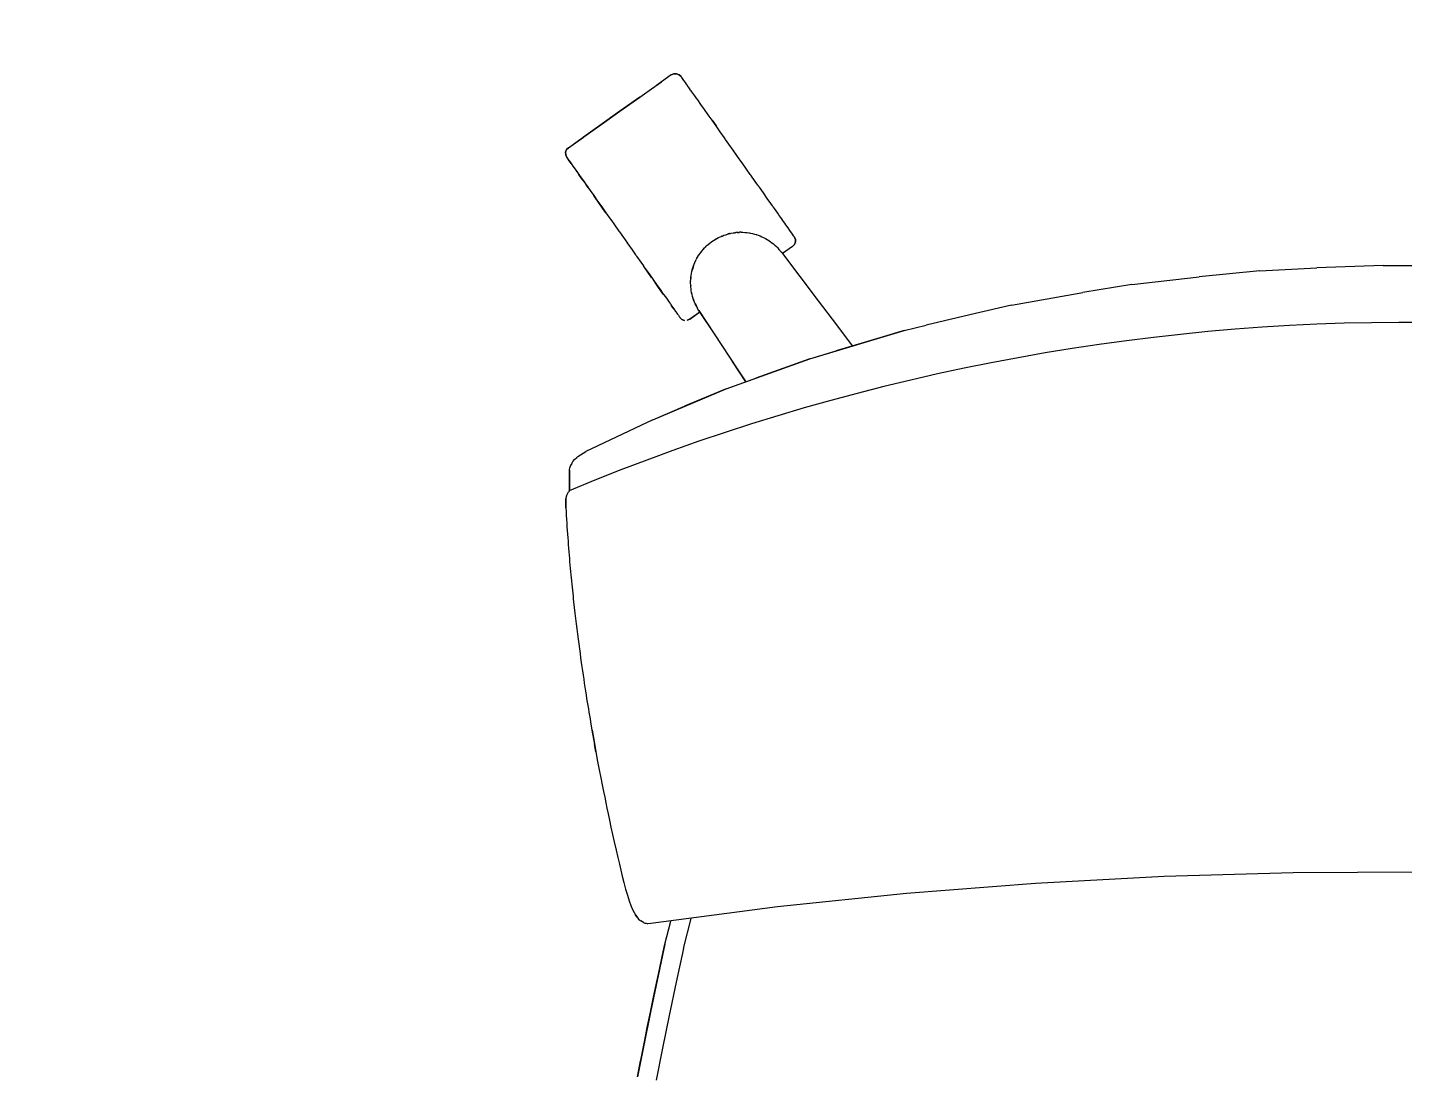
# Model space of a CAD drawing. Header units: inches. Extents: x 14 to 610, y 9 to 600.
# Drawn here: x 377.82 to 392.74, y 175.09 to 186.46 of the extents above; entities that cross this region are included whole.
import ezdxf
from ezdxf.enums import TextEntityAlignment as Align

# ---------------------------------------------------------------- set-up
doc = ezdxf.new("R2010")
doc.units = ezdxf.units.IN
doc.header["$MEASUREMENT"] = 0
doc.layers.add('A-FURN', color=7, linetype='Continuous')
doc.styles.get("Standard").update_dxf_attribs({"font": 'arial.ttf'})
doc.dimstyles.new("Jon's Style", dxfattribs={"dimscale": 0, "dimtxt": 4, "dimasz": 6, "dimexe": 1, "dimexo": 2, "dimgap": 2, "dimtad": 0, "dimtih": 1, "dimtoh": 1, "dimdec": 4, "dimzin": 3, "dimdsep": 46, "dimlunit": 4, "dimtxsty": 'Standard', "dimcen": 0.09, "dimadec": 0, "dimazin": 0, "dimtfac": 1, "dimtdec": 4, "dimtofl": 0, "dimtmove": 0, "dimatfit": 3, "dimfxl": 1, "dimtolj": 1, "dimtzin": 0, "dimarcsym": 0})

# ---------------------------------------------------------------- blocks, each defined once
blk = doc.blocks.new('*D57')
at = {"layer": 'A-FURN', "color": 0, "lineweight": -2, "transparency": 16777216}
for p, q in [((379.824, 202.44), (454.221, 202.44)), ((453.221, 196.44), (453.221, 188.051)), ((453.221, 166.086), (453.221, 174.475)), ((379.824, 160.086), (454.221, 160.086))]:
    blk.add_line(p, q, dxfattribs=at)
at = {"layer": 'A-FURN', "color": 0, "transparency": 16777216}
for points in [[(452.221, 196.44), (454.221, 196.44), (453.221, 202.44)], [(452.221, 166.086), (454.221, 166.086), (453.221, 160.086)]]:
    blk.add_solid(points, dxfattribs=at)
at = {"layer": 'Defpoints', "color": 0, "transparency": 16777216}
for p in [(377.824, 202.44), (453.221, 202.44), (377.824, 160.086)]:
    blk.add_point(p, dxfattribs=at)
at = {"layer": 'A-FURN', "color": 0, "transparency": 16777216, "insert": (453.221, 181.263), "char_height": 4, "attachment_point": 5}
blk.add_mtext('\\A1;3\'-6{\\H1x;\\S3/8;}"', dxfattribs=at)
blk = doc.blocks.new('P_5CS702BK')
at = {"layer": 'A-FURN', "color": 0, "linetype": 'Continuous', "lineweight": 0}
for p, q in [((-8.5, 25.624), (-8.392, 25.701)), ((-8.285, 25.779), (-8.446, 25.662)), ((-8.285, 25.779), (-8.392, 25.701)), ((-8.258, 25.792), (-8.285, 25.779)), ((-8.285, 25.779), (-8.258, 25.792)), ((-8.228, 25.793), (-8.258, 25.792)), ((-8.258, 25.792), (-8.228, 25.793)), ((-8.2, 25.782), (-8.228, 25.793)), ((-8.228, 25.793), (-8.2, 25.782)), ((-8.179, 25.762), (-8.2, 25.782)), ((-8.2, 25.782), (-8.179, 25.762)), ((-8.177, 25.76), (-8.179, 25.762)), ((-8.171, 25.752), (-8.177, 25.76)), ((-8.148, 25.72), (-8.172, 25.753)), ((-8.155, 25.73), (-8.172, 25.753)), ((-8.172, 25.753), (-8.172, 25.753)), ((-8.161, 25.738), (-8.171, 25.752)), ((-8.148, 25.72), (-8.161, 25.738)), ((-8.151, 25.724), (-8.152, 25.726)), ((-8.15, 25.722), (-8.151, 25.724)), ((-8.15, 25.723), (-8.151, 25.724)), ((-8.131, 25.697), (-8.148, 25.72)), ((-8.119, 25.68), (-8.131, 25.697)), ((-8.131, 25.697), (-8.131, 25.697)), ((-8.117, 25.677), (-8.119, 25.68)), ((-8.115, 25.674), (-8.117, 25.677)), ((-8.111, 25.668), (-8.116, 25.676)), ((-8.087, 25.635), (-8.111, 25.668)), ((-8.839, 25.379), (-8.623, 25.535)), ((-8.623, 25.535), (-8.839, 25.379)), ((-8.623, 25.535), (-8.5, 25.624)), ((-8.074, 25.617), (-8.087, 25.635)), ((-8.07, 25.612), (-8.074, 25.617)), ((-8.067, 25.608), (-8.07, 25.612)), ((-8.06, 25.598), (-8.067, 25.608)), ((-8.029, 25.556), (-8.06, 25.598)), ((-8.012, 25.532), (-8.029, 25.556)), ((-8.012, 25.532), (-8.016, 25.538)), ((-7.996, 25.51), (-8.012, 25.532)), ((-8.009, 25.527), (-8.012, 25.532)), ((-9.054, 25.223), (-8.839, 25.379)), ((-8.839, 25.379), (-9.054, 25.223)), ((-7.96, 25.46), (-7.996, 25.51)), ((-7.922, 25.407), (-7.96, 25.46)), ((-7.96, 25.46), (-7.96, 25.46)), ((-7.944, 25.438), (-7.96, 25.46)), ((-7.938, 25.43), (-7.944, 25.438)), ((-7.881, 25.351), (-7.922, 25.407)), ((-9.054, 25.223), (-9.231, 25.095)), ((-9.177, 25.134), (-9.054, 25.223)), ((-7.838, 25.292), (-7.881, 25.351)), ((-7.867, 25.331), (-7.871, 25.337)), ((-7.861, 25.323), (-7.867, 25.331)), ((-7.794, 25.23), (-7.838, 25.292)), ((-7.838, 25.292), (-7.794, 25.23)), ((-7.748, 25.167), (-7.794, 25.23)), ((-7.783, 25.215), (-7.787, 25.22)), ((-7.777, 25.207), (-7.783, 25.215)), ((-9.393, 24.978), (-9.231, 25.095)), ((-9.285, 25.056), (-9.177, 25.134)), ((-7.701, 25.101), (-7.748, 25.167)), ((-7.694, 25.092), (-7.701, 25.101)), ((-7.694, 25.092), (-7.696, 25.095)), ((-7.689, 25.085), (-7.694, 25.092)), ((-7.653, 25.035), (-7.689, 25.085)), ((-9.423, 24.929), (-9.413, 24.957)), ((-9.413, 24.957), (-9.423, 24.929)), ((-9.422, 24.899), (-9.423, 24.929)), ((-9.423, 24.929), (-9.422, 24.899)), ((-9.413, 24.957), (-9.393, 24.978)), ((-9.393, 24.978), (-9.413, 24.957)), ((-9.393, 24.978), (-9.285, 25.056)), ((-7.605, 24.968), (-7.653, 25.035)), ((-7.556, 24.9), (-7.605, 24.968)), ((-7.602, 24.965), (-7.603, 24.966)), ((-7.602, 24.965), (-7.602, 24.965)), ((-7.6, 24.962), (-7.602, 24.965)), ((-9.41, 24.872), (-9.422, 24.899)), ((-9.422, 24.899), (-9.41, 24.872)), ((-9.41, 24.872), (-9.408, 24.87)), ((-9.408, 24.87), (-9.402, 24.862)), ((-9.406, 24.867), (-9.403, 24.863)), ((-9.382, 24.834), (-9.403, 24.863)), ((-9.402, 24.862), (-9.393, 24.849)), ((-9.393, 24.849), (-9.384, 24.836)), ((-9.362, 24.807), (-9.382, 24.834)), ((-9.382, 24.834), (-9.379, 24.83)), ((-9.379, 24.83), (-9.362, 24.807)), ((-9.362, 24.807), (-9.362, 24.807)), ((-9.362, 24.807), (-9.342, 24.778)), ((-9.348, 24.787), (-9.351, 24.79)), ((-9.346, 24.784), (-9.348, 24.787)), ((-9.342, 24.778), (-9.318, 24.745)), ((-7.509, 24.836), (-7.556, 24.9)), ((-7.509, 24.836), (-7.511, 24.839)), ((-7.508, 24.835), (-7.509, 24.836)), ((-7.507, 24.833), (-7.508, 24.835)), ((-7.458, 24.765), (-7.507, 24.833)), ((-9.318, 24.745), (-9.291, 24.708)), ((-9.302, 24.723), (-9.305, 24.727)), ((-9.298, 24.718), (-9.302, 24.723)), ((-9.291, 24.708), (-9.261, 24.666)), ((-9.244, 24.642), (-9.276, 24.687)), ((-9.261, 24.666), (-9.227, 24.62)), ((-9.232, 24.626), (-9.244, 24.642)), ((-9.239, 24.636), (-9.244, 24.642)), ((-9.232, 24.626), (-9.175, 24.548)), ((-9.227, 24.62), (-9.227, 24.62)), ((-9.227, 24.62), (-9.192, 24.57)), ((-7.417, 24.709), (-7.458, 24.765)), ((-7.417, 24.708), (-7.422, 24.715)), ((-7.41, 24.699), (-7.417, 24.708)), ((-7.415, 24.705), (-7.417, 24.708)), ((-7.363, 24.634), (-7.41, 24.699)), ((-7.334, 24.594), (-7.363, 24.634)), ((-9.175, 24.548), (-9.192, 24.57)), ((-9.192, 24.57), (-9.153, 24.517)), ((-9.17, 24.54), (-9.175, 24.548)), ((-9.153, 24.517), (-9.112, 24.461)), ((-7.328, 24.585), (-7.334, 24.594)), ((-7.325, 24.581), (-7.328, 24.585)), ((-7.317, 24.57), (-7.325, 24.581)), ((-7.273, 24.509), (-7.317, 24.57)), ((-7.23, 24.45), (-7.273, 24.509)), ((-7.244, 24.469), (-7.25, 24.478)), ((-7.24, 24.464), (-7.244, 24.469)), ((-9.098, 24.441), (-9.112, 24.461)), ((-9.112, 24.461), (-9.07, 24.402)), ((-9.015, 24.325), (-9.098, 24.441)), ((-9.07, 24.402), (-9.025, 24.34)), ((-9.025, 24.34), (-8.979, 24.277)), ((-8.979, 24.277), (-9.015, 24.325)), ((-7.19, 24.394), (-7.23, 24.45)), ((-7.173, 24.371), (-7.19, 24.394)), ((-7.167, 24.363), (-7.173, 24.371)), ((-7.163, 24.357), (-7.167, 24.363)), ((-7.151, 24.34), (-7.163, 24.357)), ((-7.115, 24.291), (-7.151, 24.34)), ((-8.979, 24.277), (-8.932, 24.212)), ((-8.932, 24.212), (-8.926, 24.202)), ((-8.926, 24.202), (-8.928, 24.205)), ((-8.921, 24.195), (-8.926, 24.202)), ((-8.926, 24.202), (-8.884, 24.145)), ((-7.099, 24.268), (-7.115, 24.291)), ((-7.099, 24.268), (-7.104, 24.275)), ((-7.082, 24.245), (-7.099, 24.268)), ((-7.095, 24.263), (-7.099, 24.268)), ((-7.052, 24.203), (-7.082, 24.245)), ((-7.041, 24.188), (-7.052, 24.203)), ((-7.041, 24.188), (-7.044, 24.193)), ((-7.038, 24.183), (-7.041, 24.188)), ((-7.025, 24.165), (-7.038, 24.183)), ((-8.884, 24.145), (-8.836, 24.078)), ((-8.836, 24.078), (-8.834, 24.075)), ((-8.834, 24.075), (-8.834, 24.076)), ((-8.834, 24.075), (-8.834, 24.075)), ((-8.831, 24.072), (-8.834, 24.075)), ((-8.831, 24.072), (-8.787, 24.01)), ((-7.754, 24.019), (-7.736, 24.029)), ((-7.742, 24.026), (-7.74, 24.026)), ((-7.74, 24.026), (-7.739, 24.027)), ((-7.736, 24.029), (-7.716, 24.037)), ((-7.724, 24.034), (-7.721, 24.035)), ((-7.719, 24.036), (-7.721, 24.035)), ((-7.716, 24.037), (-7.697, 24.045)), ((-7.697, 24.045), (-7.677, 24.052)), ((-7.677, 24.052), (-7.657, 24.058)), ((-7.677, 24.052), (-7.67, 24.054)), ((-7.67, 24.054), (-7.663, 24.056)), ((-7.67, 24.054), (-7.667, 24.055)), ((-7.669, 24.055), (-7.67, 24.054)), ((-7.665, 24.056), (-7.664, 24.056)), ((-7.664, 24.056), (-7.663, 24.056)), ((-7.657, 24.058), (-7.636, 24.064)), ((-7.654, 24.059), (-7.65, 24.06)), ((-7.641, 24.063), (-7.65, 24.06)), ((-7.636, 24.064), (-7.616, 24.069)), ((-7.629, 24.066), (-7.634, 24.064)), ((-7.632, 24.065), (-7.629, 24.066)), ((-7.629, 24.066), (-7.624, 24.067)), ((-7.616, 24.069), (-7.595, 24.073)), ((-7.595, 24.073), (-7.574, 24.076)), ((-7.595, 24.073), (-7.587, 24.074)), ((-7.587, 24.074), (-7.577, 24.075)), ((-7.587, 24.074), (-7.582, 24.074)), ((-7.584, 24.074), (-7.587, 24.074)), ((-7.576, 24.075), (-7.577, 24.075)), ((-7.574, 24.076), (-7.567, 24.076)), ((-7.553, 24.078), (-7.567, 24.076)), ((-7.553, 24.078), (-7.532, 24.079)), ((-7.545, 24.079), (-7.548, 24.078)), ((-7.548, 24.078), (-7.545, 24.079)), ((-7.545, 24.079), (-7.541, 24.079)), ((-7.532, 24.079), (-7.526, 24.08)), ((-7.511, 24.08), (-7.526, 24.08)), ((-7.511, 24.08), (-7.49, 24.08)), ((-7.511, 24.08), (-7.502, 24.08)), ((-7.502, 24.08), (-7.502, 24.08)), ((-7.501, 24.08), (-7.502, 24.08)), ((-7.502, 24.08), (-7.502, 24.08)), ((-7.49, 24.08), (-7.468, 24.079)), ((-7.468, 24.079), (-7.447, 24.077)), ((-7.447, 24.077), (-7.426, 24.075)), ((-7.426, 24.075), (-7.406, 24.071)), ((-7.426, 24.075), (-7.412, 24.072)), ((-7.421, 24.074), (-7.421, 24.074)), ((-7.421, 24.074), (-7.42, 24.074)), ((-7.411, 24.072), (-7.412, 24.072)), ((-7.406, 24.071), (-7.385, 24.067)), ((-7.385, 24.067), (-7.364, 24.062)), ((-7.364, 24.062), (-7.344, 24.056)), ((-7.344, 24.056), (-7.324, 24.05)), ((-7.344, 24.056), (-7.324, 24.05)), ((-7.341, 24.055), (-7.341, 24.055)), ((-7.341, 24.055), (-7.34, 24.055)), ((-7.324, 24.05), (-7.304, 24.042)), ((-7.324, 24.05), (-7.324, 24.05)), ((-7.304, 24.042), (-7.284, 24.034)), ((-7.284, 24.034), (-7.265, 24.025)), ((-7.265, 24.025), (-7.246, 24.016)), ((-7.265, 24.025), (-7.265, 24.025)), ((-7.265, 24.025), (-7.264, 24.025)), ((-7.001, 24.132), (-7.025, 24.165)), ((-6.98, 24.104), (-7.001, 24.132)), ((-6.994, 24.124), (-6.997, 24.127)), ((-6.992, 24.12), (-6.994, 24.124)), ((-6.963, 24.08), (-6.98, 24.104)), ((-6.96, 24.077), (-6.98, 24.104)), ((-6.95, 24.062), (-6.963, 24.08)), ((-6.94, 24.048), (-6.96, 24.077)), ((-6.94, 24.049), (-6.95, 24.062)), ((-6.95, 24.062), (-6.95, 24.062)), ((-6.935, 24.041), (-6.94, 24.049)), ((-6.935, 24.041), (-6.94, 24.048)), ((-6.935, 24.041), (-6.94, 24.048)), ((-6.933, 24.038), (-6.935, 24.041)), ((-6.92, 24.011), (-6.933, 24.038)), ((-6.933, 24.038), (-6.92, 24.011)), ((-8.787, 24.01), (-8.743, 23.949)), ((-8.74, 23.946), (-8.743, 23.949)), ((-8.741, 23.946), (-8.74, 23.946)), ((-8.74, 23.945), (-8.74, 23.946)), ((-8.74, 23.946), (-8.738, 23.943)), ((-8.738, 23.943), (-8.69, 23.876)), ((-8.69, 23.876), (-8.653, 23.825)), ((-7.945, 23.857), (-7.932, 23.874)), ((-7.932, 23.874), (-7.919, 23.89)), ((-7.932, 23.875), (-7.932, 23.875)), ((-7.932, 23.875), (-7.931, 23.875)), ((-7.919, 23.89), (-7.905, 23.906)), ((-7.919, 23.89), (-7.916, 23.894)), ((-7.916, 23.894), (-7.904, 23.907)), ((-7.916, 23.894), (-7.909, 23.901)), ((-7.905, 23.906), (-7.89, 23.921)), ((-7.887, 23.924), (-7.904, 23.907)), ((-7.895, 23.916), (-7.887, 23.924)), ((-7.89, 23.921), (-7.875, 23.935)), ((-7.89, 23.921), (-7.887, 23.924)), ((-7.887, 23.924), (-7.879, 23.931)), ((-7.883, 23.927), (-7.887, 23.924)), ((-7.876, 23.934), (-7.876, 23.935)), ((-7.876, 23.935), (-7.875, 23.935)), ((-7.875, 23.935), (-7.859, 23.949)), ((-7.862, 23.946), (-7.856, 23.952)), ((-7.859, 23.949), (-7.843, 23.963)), ((-7.856, 23.952), (-7.849, 23.958)), ((-7.856, 23.952), (-7.85, 23.957)), ((-7.847, 23.96), (-7.849, 23.958)), ((-7.843, 23.963), (-7.826, 23.975)), ((-7.826, 23.975), (-7.809, 23.987)), ((-7.826, 23.975), (-7.823, 23.978)), ((-7.823, 23.978), (-7.821, 23.979)), ((-7.823, 23.978), (-7.821, 23.979)), ((-7.822, 23.978), (-7.823, 23.978)), ((-7.812, 23.985), (-7.812, 23.986)), ((-7.812, 23.986), (-7.811, 23.986)), ((-7.809, 23.987), (-7.791, 23.999)), ((-7.791, 23.999), (-7.773, 24.009)), ((-7.789, 24), (-7.787, 24.001)), ((-7.785, 24.002), (-7.787, 24.001)), ((-7.773, 24.009), (-7.754, 24.019)), ((-7.246, 24.016), (-7.228, 24.006)), ((-7.244, 24.015), (-7.242, 24.013)), ((-7.24, 24.012), (-7.242, 24.013)), ((-7.228, 24.006), (-7.21, 23.995)), ((-7.21, 23.995), (-7.192, 23.983)), ((-7.194, 23.984), (-7.194, 23.984)), ((-7.194, 23.984), (-7.193, 23.984)), ((-7.192, 23.983), (-7.175, 23.97)), ((-7.175, 23.97), (-7.158, 23.957)), ((-7.169, 23.966), (-7.166, 23.964)), ((-7.164, 23.962), (-7.166, 23.964)), ((-7.158, 23.957), (-7.142, 23.944)), ((-7.142, 23.944), (-7.126, 23.93)), ((-7.131, 23.934), (-7.13, 23.933)), ((-7.13, 23.933), (-7.129, 23.932)), ((-7.126, 23.93), (-7.111, 23.915)), ((-7.111, 23.915), (-7.097, 23.899)), ((-7.102, 23.904), (-7.099, 23.902)), ((-7.099, 23.901), (-7.099, 23.902)), ((-7.097, 23.899), (-7.083, 23.883)), ((-7.07, 23.867), (-7.083, 23.883)), ((-7.075, 23.874), (-7.074, 23.873)), ((-7.074, 23.873), (-7.074, 23.872)), ((-6.95, 23.932), (-7.059, 23.853)), ((-6.95, 23.932), (-7.058, 23.854)), ((-6.95, 23.932), (-6.93, 23.954)), ((-6.93, 23.954), (-6.95, 23.932)), ((-6.93, 23.954), (-6.919, 23.982)), ((-6.919, 23.982), (-6.93, 23.954)), ((-6.919, 23.982), (-6.92, 24.011)), ((-6.92, 24.011), (-6.919, 23.982)), ((-8.648, 23.819), (-8.653, 23.825)), ((-8.646, 23.816), (-8.648, 23.819)), ((-8.646, 23.816), (-8.642, 23.809)), ((-8.642, 23.809), (-8.595, 23.744)), ((-8.595, 23.744), (-8.566, 23.704)), ((-8.023, 23.709), (-8.016, 23.729)), ((-8.016, 23.729), (-8.008, 23.748)), ((-8.014, 23.733), (-8.013, 23.735)), ((-8.014, 23.733), (-8.014, 23.733)), ((-8.008, 23.748), (-7.993, 23.779)), ((-8.008, 23.748), (-7.999, 23.767)), ((-7.999, 23.767), (-7.993, 23.779)), ((-7.99, 23.786), (-7.993, 23.779)), ((-7.99, 23.786), (-7.98, 23.804)), ((-7.99, 23.786), (-7.99, 23.785)), ((-7.99, 23.785), (-7.99, 23.785)), ((-7.98, 23.804), (-7.969, 23.822)), ((-7.978, 23.807), (-7.977, 23.808)), ((-7.978, 23.807), (-7.978, 23.807)), ((-7.969, 23.822), (-7.957, 23.84)), ((-7.957, 23.84), (-7.945, 23.857)), ((-7.953, 23.846), (-7.951, 23.849)), ((-7.947, 23.855), (-7.951, 23.849)), ((-7.945, 23.857), (-7.942, 23.861)), ((-7.942, 23.861), (-7.94, 23.864)), ((-7.941, 23.862), (-7.942, 23.861)), ((-7.07, 23.867), (-6.869, 23.606)), ((-7.07, 23.867), (-7.07, 23.867)), ((-7.058, 23.854), (-7.059, 23.853)), ((-1.878, 23.72), (-1.261, 23.758)), ((-0.54, 23.791), (-1.261, 23.758)), ((-0.54, 23.791), (-0.068, 23.797)), ((-8.559, 23.695), (-8.566, 23.704)), ((-8.56, 23.696), (-8.559, 23.695)), ((-8.476, 23.579), (-8.559, 23.695)), ((-8.559, 23.695), (-8.549, 23.681)), ((-8.549, 23.681), (-8.504, 23.619)), ((-8.504, 23.619), (-8.462, 23.56)), ((-8.472, 23.574), (-8.476, 23.579)), ((-8.049, 23.588), (-8.051, 23.571)), ((-8.051, 23.565), (-8.049, 23.586)), ((-8.05, 23.574), (-8.05, 23.575)), ((-8.05, 23.574), (-8.05, 23.574)), ((-8.049, 23.586), (-8.047, 23.607)), ((-8.049, 23.588), (-8.049, 23.591)), ((-8.049, 23.586), (-8.049, 23.588)), ((-8.047, 23.607), (-8.044, 23.627)), ((-8.044, 23.627), (-8.04, 23.648)), ((-8.044, 23.627), (-8.043, 23.63)), ((-8.043, 23.63), (-8.04, 23.645)), ((-8.043, 23.63), (-8.042, 23.634)), ((-8.043, 23.631), (-8.043, 23.63)), ((-8.04, 23.648), (-8.034, 23.672)), ((-8.04, 23.648), (-8.035, 23.668)), ((-8.04, 23.646), (-8.04, 23.645)), ((-8.038, 23.655), (-8.038, 23.657)), ((-8.038, 23.654), (-8.038, 23.655)), ((-8.035, 23.668), (-8.029, 23.689)), ((-8.034, 23.671), (-8.035, 23.669)), ((-8.035, 23.669), (-8.034, 23.671)), ((-8.023, 23.709), (-8.034, 23.672)), ((-8.029, 23.689), (-8.023, 23.709)), ((-8.023, 23.709), (-8.022, 23.712)), ((-8.022, 23.712), (-8.02, 23.717)), ((-8.022, 23.712), (-8.021, 23.714)), ((-8.021, 23.713), (-8.022, 23.712)), ((-8.019, 23.719), (-8.02, 23.717)), ((-6.869, 23.606), (-6.667, 23.346)), ((-3.265, 23.558), (-2.534, 23.65)), ((-1.878, 23.72), (-2.534, 23.65)), ((-8.462, 23.56), (-8.421, 23.504)), ((-8.421, 23.504), (-8.456, 23.553)), ((-8.399, 23.473), (-8.421, 23.504)), ((-8.399, 23.473), (-8.421, 23.504)), ((-8.421, 23.504), (-8.382, 23.451)), ((-8.347, 23.401), (-8.399, 23.473)), ((-8.377, 23.443), (-8.382, 23.451)), ((-8.382, 23.451), (-8.347, 23.401)), ((-8.052, 23.544), (-8.051, 23.565)), ((-8.052, 23.545), (-8.052, 23.55)), ((-8.052, 23.545), (-8.052, 23.547)), ((-8.052, 23.546), (-8.052, 23.545)), ((-8.052, 23.544), (-8.052, 23.545)), ((-8.052, 23.523), (-8.052, 23.544)), ((-8.051, 23.502), (-8.052, 23.523)), ((-8.051, 23.568), (-8.051, 23.571)), ((-8.051, 23.503), (-8.051, 23.503)), ((-8.051, 23.503), (-8.051, 23.503)), ((-8.051, 23.503), (-8.051, 23.503)), ((-8.05, 23.481), (-8.051, 23.502)), ((-8.051, 23.501), (-8.051, 23.496)), ((-8.051, 23.492), (-8.051, 23.496)), ((-8.051, 23.492), (-8.051, 23.493)), ((-8.05, 23.491), (-8.051, 23.492)), ((-8.047, 23.46), (-8.05, 23.481)), ((-8.048, 23.461), (-8.048, 23.461)), ((-8.048, 23.461), (-8.048, 23.461)), ((-8.048, 23.461), (-8.048, 23.461)), ((-8.047, 23.46), (-8.048, 23.461)), ((-8.044, 23.439), (-8.047, 23.46)), ((-8.04, 23.418), (-8.044, 23.439)), ((-8.041, 23.424), (-8.041, 23.422)), ((-4.569, 23.32), (-3.794, 23.467)), ((-3.265, 23.558), (-3.794, 23.467)), ((-8.347, 23.401), (-8.335, 23.385)), ((-8.342, 23.395), (-8.33, 23.379)), ((-8.33, 23.379), (-8.335, 23.385)), ((-8.326, 23.373), (-8.33, 23.379)), ((-8.326, 23.373), (-8.313, 23.355)), ((-8.313, 23.355), (-8.283, 23.313)), ((-8.283, 23.313), (-8.273, 23.299)), ((-8.272, 23.298), (-8.276, 23.303)), ((-8.269, 23.293), (-8.272, 23.298)), ((-8.269, 23.293), (-8.256, 23.275)), ((-8.232, 23.242), (-8.256, 23.275)), ((-8.256, 23.275), (-8.232, 23.242)), ((-8.04, 23.419), (-8.041, 23.422)), ((-8.04, 23.419), (-8.041, 23.42)), ((-8.04, 23.419), (-8.04, 23.419)), ((-8.035, 23.398), (-8.04, 23.418)), ((-8.039, 23.411), (-8.039, 23.412)), ((-8.038, 23.41), (-8.039, 23.411)), ((-8.03, 23.377), (-8.035, 23.398)), ((-8.03, 23.378), (-8.03, 23.379)), ((-8.03, 23.377), (-8.03, 23.378)), ((-8.03, 23.378), (-8.03, 23.378)), ((-8.024, 23.357), (-8.03, 23.377)), ((-8.016, 23.337), (-8.024, 23.357)), ((-8.022, 23.352), (-8.021, 23.349)), ((-8.017, 23.338), (-8.021, 23.349)), ((-8.017, 23.337), (-8.017, 23.338)), ((-8.017, 23.338), (-8.017, 23.338)), ((-8.009, 23.318), (-8.016, 23.337)), ((-8.015, 23.333), (-8.015, 23.334)), ((-8.014, 23.332), (-8.015, 23.333)), ((-8, 23.298), (-8.009, 23.318)), ((-8, 23.299), (-8, 23.299)), ((-8, 23.299), (-8, 23.299)), ((-8, 23.298), (-8, 23.299)), ((-7.991, 23.279), (-8, 23.298)), ((-8, 23.298), (-7.991, 23.281)), ((-7.991, 23.28), (-7.991, 23.281)), ((-7.98, 23.261), (-7.991, 23.279)), ((-6.667, 23.346), (-6.466, 23.085)), ((-4.569, 23.32), (-4.957, 23.227)), ((-8.226, 23.234), (-8.232, 23.242)), ((-8.232, 23.242), (-8.212, 23.214)), ((-8.226, 23.234), (-8.228, 23.237)), ((-8.223, 23.23), (-8.226, 23.234)), ((-8.212, 23.214), (-8.195, 23.191)), ((-8.195, 23.191), (-8.192, 23.187)), ((-8.192, 23.187), (-8.193, 23.188)), ((-8.19, 23.185), (-8.192, 23.187)), ((-8.19, 23.185), (-8.181, 23.172)), ((-8.181, 23.172), (-8.172, 23.159)), ((-8.172, 23.159), (-8.166, 23.151)), ((-8.171, 23.158), (-8.171, 23.159)), ((-8.171, 23.158), (-8.171, 23.158)), ((-8.166, 23.151), (-8.164, 23.148)), ((-8.142, 23.128), (-8.164, 23.148)), ((-8.164, 23.148), (-8.164, 23.148)), ((-8.164, 23.148), (-8.142, 23.128)), ((-8.115, 23.118), (-8.142, 23.128)), ((-8.142, 23.128), (-8.115, 23.118)), ((-8.058, 23.131), (-8.085, 23.119)), ((-8.085, 23.119), (-8.058, 23.131)), ((-8.058, 23.131), (-7.949, 23.211)), ((-7.95, 23.209), (-8.058, 23.131)), ((-7.981, 23.261), (-7.985, 23.269)), ((-7.981, 23.261), (-7.981, 23.262)), ((-7.98, 23.26), (-7.981, 23.261)), ((-7.97, 23.242), (-7.98, 23.261)), ((-7.979, 23.259), (-7.98, 23.259)), ((-7.979, 23.258), (-7.979, 23.259)), ((-7.958, 23.225), (-7.97, 23.242)), ((-7.958, 23.225), (-7.959, 23.225)), ((-7.958, 23.225), (-7.958, 23.225)), ((-7.958, 23.225), (-7.536, 22.599)), ((-7.774, 22.952), (-7.958, 23.225)), ((-7.958, 23.225), (-7.958, 23.225)), ((-7.958, 23.225), (-7.958, 23.225)), ((-7.949, 23.211), (-7.95, 23.209)), ((-4.957, 23.227), (-5.49, 23.093)), ((-4.957, 23.227), (-5.49, 23.093)), ((-6.751, 22.715), (-5.73, 23.032)), ((-6.466, 23.085), (-6.292, 22.859)), ((-5.73, 23.032), (-5.993, 22.952)), ((-5.73, 23.032), (-5.49, 23.093)), ((-5.993, 22.952), (-6.466, 22.806)), ((-5.993, 22.952), (-6.466, 22.806)), ((-7.654, 22.379), (-6.751, 22.715)), ((-7.441, 22.459), (-7.589, 22.679)), ((-6.751, 22.715), (-7.335, 22.499)), ((-6.751, 22.715), (-6.466, 22.806)), ((-7.536, 22.599), (-7.441, 22.459)), ((-8.447, 22.037), (-7.654, 22.379)), ((-7.654, 22.379), (-8.104, 22.186)), ((-7.654, 22.379), (-7.335, 22.499)), ((-8.447, 22.037), (-8.104, 22.186)), ((-8.447, 22.037), (-9.169, 21.684)), ((-9.255, 21.628), (-9.229, 21.648)), ((-9.229, 21.648), (-9.2, 21.666)), ((-9.2, 21.666), (-9.169, 21.684)), ((-9.344, 21.48), (-9.34, 21.509)), ((-9.344, 21.48), (-9.34, 21.509)), ((-9.335, 21.529), (-9.34, 21.509)), ((-9.322, 21.554), (-9.335, 21.529)), ((-9.322, 21.554), (-9.311, 21.573)), ((-9.311, 21.573), (-9.291, 21.595)), ((-9.291, 21.595), (-9.267, 21.617)), ((-9.255, 21.628), (-9.267, 21.617)), ((-9.344, 21.48), (-9.344, 21.259)), ((-9.344, 21.259), (-9.344, 21.48)), ((-9.379, 21.189), (-9.38, 21.173)), ((-9.375, 21.202), (-9.379, 21.189)), ((-9.375, 21.202), (-9.354, 21.246)), ((-9.346, 21.257), (-9.354, 21.246)), ((-9.38, 21.173), (-9.38, 21.072)), ((-9.38, 21.072), (-9.38, 21.173)), ((-9.38, 21.072), (-9.377, 21.03)), ((-9.38, 21.072), (-9.377, 21.03)), ((-9.377, 21.03), (-9.375, 20.989)), ((-9.377, 21.03), (-9.375, 20.989)), ((-9.375, 20.989), (-9.372, 20.947)), ((-9.375, 20.989), (-9.372, 20.947)), ((-9.372, 20.947), (-9.369, 20.906)), ((-9.372, 20.947), (-9.369, 20.906)), ((-9.369, 20.906), (-9.366, 20.866)), ((-9.369, 20.906), (-9.366, 20.866)), ((-9.366, 20.866), (-9.363, 20.826)), ((-9.366, 20.866), (-9.363, 20.826)), ((-9.363, 20.826), (-9.36, 20.786)), ((-9.363, 20.826), (-9.36, 20.786)), ((-9.36, 20.786), (-9.357, 20.747)), ((-9.36, 20.786), (-9.357, 20.747)), ((-9.357, 20.747), (-9.353, 20.709)), ((-9.357, 20.747), (-9.353, 20.709)), ((-9.353, 20.709), (-9.35, 20.671)), ((-9.353, 20.709), (-9.35, 20.671)), ((-9.35, 20.671), (-9.347, 20.633)), ((-9.35, 20.671), (-9.347, 20.633)), ((-9.347, 20.633), (-9.343, 20.595)), ((-9.347, 20.633), (-9.343, 20.595)), ((-9.343, 20.595), (-9.34, 20.559)), ((-9.343, 20.595), (-9.34, 20.559)), ((-9.34, 20.559), (-9.336, 20.522)), ((-9.34, 20.559), (-9.336, 20.522)), ((-9.336, 20.522), (-9.333, 20.486)), ((-9.336, 20.522), (-9.333, 20.486)), ((-9.333, 20.486), (-9.329, 20.45)), ((-9.333, 20.486), (-9.329, 20.45)), ((-9.329, 20.45), (-9.326, 20.415)), ((-9.329, 20.45), (-9.326, 20.415)), ((-9.326, 20.415), (-9.322, 20.38)), ((-9.326, 20.415), (-9.322, 20.38)), ((-9.322, 20.38), (-9.318, 20.346)), ((-9.322, 20.38), (-9.318, 20.346)), ((-9.318, 20.346), (-9.315, 20.312)), ((-9.318, 20.346), (-9.315, 20.312)), ((-9.315, 20.312), (-9.311, 20.278)), ((-9.315, 20.312), (-9.311, 20.278)), ((-9.311, 20.278), (-9.307, 20.245)), ((-9.311, 20.278), (-9.307, 20.245)), ((-9.307, 20.245), (-9.304, 20.212)), ((-9.307, 20.245), (-9.304, 20.212)), ((-9.304, 20.212), (-9.3, 20.179)), ((-9.304, 20.212), (-9.3, 20.179)), ((-9.3, 20.179), (-9.296, 20.147)), ((-9.3, 20.179), (-9.296, 20.147)), ((-9.296, 20.147), (-9.292, 20.115)), ((-9.296, 20.147), (-9.292, 20.115)), ((-9.292, 20.115), (-9.289, 20.084)), ((-9.292, 20.115), (-9.289, 20.084)), ((-9.289, 20.084), (-9.285, 20.052)), ((-9.289, 20.084), (-9.285, 20.052)), ((-9.285, 20.052), (-9.277, 19.991)), ((-9.285, 20.052), (-9.277, 19.991)), ((-9.277, 19.991), (-9.27, 19.931)), ((-9.277, 19.991), (-9.27, 19.931)), ((-9.27, 19.931), (-9.262, 19.872)), ((-9.27, 19.931), (-9.262, 19.872)), ((-9.262, 19.872), (-9.255, 19.814)), ((-9.262, 19.872), (-9.255, 19.814)), ((-9.255, 19.814), (-9.247, 19.758)), ((-9.255, 19.814), (-9.247, 19.758)), ((-9.247, 19.758), (-9.24, 19.703)), ((-9.247, 19.758), (-9.24, 19.703)), ((-9.24, 19.703), (-9.232, 19.649)), ((-9.24, 19.703), (-9.232, 19.649)), ((-9.232, 19.649), (-9.225, 19.596)), ((-9.232, 19.649), (-9.225, 19.596)), ((-9.225, 19.596), (-9.217, 19.544)), ((-9.225, 19.596), (-9.217, 19.544)), ((-9.217, 19.544), (-9.21, 19.494)), ((-9.217, 19.544), (-9.21, 19.494)), ((-9.21, 19.494), (-9.203, 19.445)), ((-9.21, 19.494), (-9.203, 19.445)), ((-9.203, 19.445), (-9.195, 19.396)), ((-9.203, 19.445), (-9.195, 19.396)), ((-9.195, 19.396), (-9.188, 19.349)), ((-9.195, 19.396), (-9.188, 19.349)), ((-9.188, 19.349), (-9.181, 19.303)), ((-9.188, 19.349), (-9.181, 19.303)), ((-9.181, 19.303), (-9.174, 19.258)), ((-9.181, 19.303), (-9.174, 19.258)), ((-9.174, 19.258), (-9.167, 19.213)), ((-9.174, 19.258), (-9.167, 19.213)), ((-9.167, 19.213), (-9.16, 19.17)), ((-9.167, 19.213), (-9.16, 19.17)), ((-9.16, 19.17), (-9.153, 19.128)), ((-9.16, 19.17), (-9.153, 19.128)), ((-9.153, 19.128), (-9.146, 19.086)), ((-9.153, 19.128), (-9.146, 19.086)), ((-9.146, 19.086), (-9.139, 19.046)), ((-9.139, 19.046), (-9.133, 19.006)), ((-9.139, 19.046), (-9.133, 19.006)), ((-9.133, 19.006), (-9.126, 18.967)), ((-9.133, 19.006), (-9.126, 18.967)), ((-9.126, 18.967), (-9.12, 18.929)), ((-9.126, 18.967), (-9.12, 18.929)), ((-9.12, 18.929), (-9.113, 18.892)), ((-9.12, 18.929), (-9.113, 18.892)), ((-9.113, 18.892), (-9.107, 18.856)), ((-9.113, 18.892), (-9.107, 18.856)), ((-9.107, 18.856), (-9.1, 18.82)), ((-9.107, 18.856), (-9.1, 18.82)), ((-9.1, 18.82), (-9.094, 18.785)), ((-9.1, 18.82), (-9.094, 18.785)), ((-9.094, 18.785), (-9.088, 18.751)), ((-9.094, 18.785), (-9.088, 18.751)), ((-9.088, 18.751), (-9.076, 18.685)), ((-9.088, 18.751), (-9.076, 18.685)), ((-9.076, 18.685), (-9.064, 18.622)), ((-9.076, 18.685), (-9.064, 18.622)), ((-9.071, 18.661), (-9.048, 18.538)), ((-9.064, 18.622), (-9.053, 18.563)), ((-9.064, 18.622), (-9.053, 18.563)), ((-9.053, 18.563), (-9.042, 18.506)), ((-9.053, 18.563), (-9.042, 18.506)), ((-9.048, 18.538), (-9.027, 18.426)), ((-9.027, 18.426), (-9.042, 18.506)), ((-9.027, 18.426), (-9.007, 18.324)), ((-9.007, 18.324), (-8.988, 18.231)), ((-8.988, 18.231), (-8.971, 18.147)), ((-8.971, 18.147), (-8.955, 18.07)), ((-8.955, 18.07), (-8.94, 17.999)), ((-8.94, 17.999), (-8.926, 17.935)), ((-8.926, 17.935), (-8.913, 17.876)), ((-8.913, 17.876), (-8.9, 17.818)), ((-8.9, 17.818), (-8.887, 17.755)), ((-8.887, 17.755), (-8.871, 17.687)), ((-8.871, 17.687), (-8.854, 17.612)), ((-8.854, 17.612), (-8.836, 17.534)), ((-8.836, 17.534), (-8.817, 17.452)), ((-8.817, 17.452), (-8.796, 17.364)), ((-8.796, 17.364), (-8.777, 17.284)), ((-8.777, 17.284), (-8.759, 17.211)), ((-8.759, 17.211), (-8.743, 17.145)), ((-1.449, 17.195), (-2.846, 17.139)), ((-0.052, 17.215), (-1.449, 17.195)), ((-8.743, 17.145), (-8.726, 17.081)), ((-8.726, 17.081), (-8.708, 17.014)), ((-8.708, 17.014), (-8.689, 16.943)), ((-4.243, 17.049), (-5.641, 16.925)), ((-2.846, 17.139), (-4.243, 17.049)), ((-8.689, 16.943), (-8.669, 16.875)), ((-8.669, 16.875), (-8.648, 16.815)), ((-5.641, 16.925), (-7.038, 16.766)), ((-8.648, 16.815), (-8.629, 16.763)), ((-8.629, 16.763), (-8.611, 16.722)), ((-8.611, 16.722), (-8.594, 16.69)), ((-7.038, 16.766), (-8.41, 16.57)), ((-8.594, 16.69), (-8.578, 16.665)), ((-8.559, 16.637), (-8.578, 16.665)), ((-8.575, 16.662), (-8.559, 16.637)), ((-8.559, 16.637), (-8.545, 16.619)), ((-8.545, 16.619), (-8.531, 16.607)), ((-8.531, 16.607), (-8.519, 16.599)), ((-8.489, 16.581), (-8.519, 16.599)), ((-8.489, 16.581), (-8.477, 16.575)), ((-8.477, 16.575), (-8.462, 16.573)), ((-8.462, 16.573), (-8.443, 16.569)), ((-8.41, 16.57), (-8.443, 16.569)), ((-8.255, 16.348), (-8.194, 16.6)), ((-8.255, 16.348), (-8.194, 16.6)), ((-8.052, 16.305), (-7.973, 16.632)), ((-8.052, 16.305), (-7.973, 16.632)), ((-8.255, 16.348), (-8.332, 15.973)), ((-8.332, 15.973), (-8.255, 16.348)), ((-8.283, 16.214), (-8.255, 16.348)), ((-8.052, 16.305), (-8.128, 15.937)), ((-8.052, 16.305), (-8.128, 15.937)), ((-8.283, 16.214), (-8.312, 16.073)), ((-8.312, 16.073), (-8.283, 16.214)), ((-8.332, 15.973), (-8.405, 15.608)), ((-8.405, 15.608), (-8.332, 15.973)), ((-8.312, 16.073), (-8.329, 15.987)), ((-8.329, 15.987), (-8.312, 16.073)), ((-8.342, 15.926), (-8.373, 15.772)), ((-8.373, 15.772), (-8.342, 15.926)), ((-8.334, 15.963), (-8.342, 15.926)), ((-8.342, 15.926), (-8.334, 15.963)), ((-8.128, 15.937), (-8.2, 15.575)), ((-8.128, 15.937), (-8.2, 15.575)), ((-8.373, 15.772), (-8.404, 15.611)), ((-8.404, 15.611), (-8.373, 15.772)), ((-8.405, 15.608), (-8.474, 15.252)), ((-8.474, 15.252), (-8.405, 15.608)), ((-8.404, 15.611), (-8.437, 15.442)), ((-8.437, 15.442), (-8.404, 15.611)), ((-8.2, 15.575), (-8.269, 15.219)), ((-8.2, 15.575), (-8.269, 15.219)), ((-8.437, 15.442), (-8.471, 15.266)), ((-8.471, 15.266), (-8.437, 15.442)), ((-8.474, 15.252), (-8.539, 14.907)), ((-8.539, 14.907), (-8.474, 15.252)), ((-8.474, 15.252), (-8.506, 15.082)), ((-8.474, 15.252), (-8.471, 15.266)), ((-8.269, 15.219), (-8.334, 14.873)), ((-8.269, 15.219), (-8.334, 14.873)), ((-8.506, 15.082), (-8.535, 14.924)), ((-8.535, 14.924), (-8.506, 15.082))]:
    blk.add_line(p, q, dxfattribs=at)
blk.add_arc((-0.005, -0.472), 23.652, 67.0442, 113.2638, dxfattribs=at)
at = {"layer": 'A-FURN'}
blk.add_attdef('CAPTG', text='', height=7, dxfattribs=at).set_placement((-1, -3.819), align=Align.CENTER)
at = {"layer": 'A-FURN', "flags": 1}
for tag in ['CAPPN', 'CAPPD', 'CAPMG', 'CAPMC', 'CAPGC', 'CAPALIAS1', 'CAPALIAS2', 'CAPALIAS3', 'CAPBLDG', 'CAPFLOOR', 'CAPDEPT', 'CAPPERSON', 'CAPPL', 'CAPQT', 'CAPDH']:
    blk.add_attdef(tag, (0, 0), '', height=0.001, dxfattribs=at)

msp = doc.modelspace()

# ---------------------------------------------------------------- block references
at = {"layer": 'A-FURN', "rotation": 359.3991788311436}
msp.add_blockref('P_5CS702BK', (392.82416, 160.08587), dxfattribs=at)

# ---------------------------------------------------------------- dimensions: what is measured, and where the dimension line sits
at = {"layer": 'A-FURN'}
dim = msp.add_linear_dim(base=(453.22054, 202.43951), p1=(377.82416, 160.08587), p2=(377.82416, 202.43951), angle=90, dimstyle="Jon's Style", override={"dimscale": 1}, dxfattribs=at)
dim.commit()
dim.dimension.update_dxf_attribs({"geometry": '*D57', "text_midpoint": (453.22054, 181.26269), "dimtype": 160})

doc.saveas('drawing.dxf')
